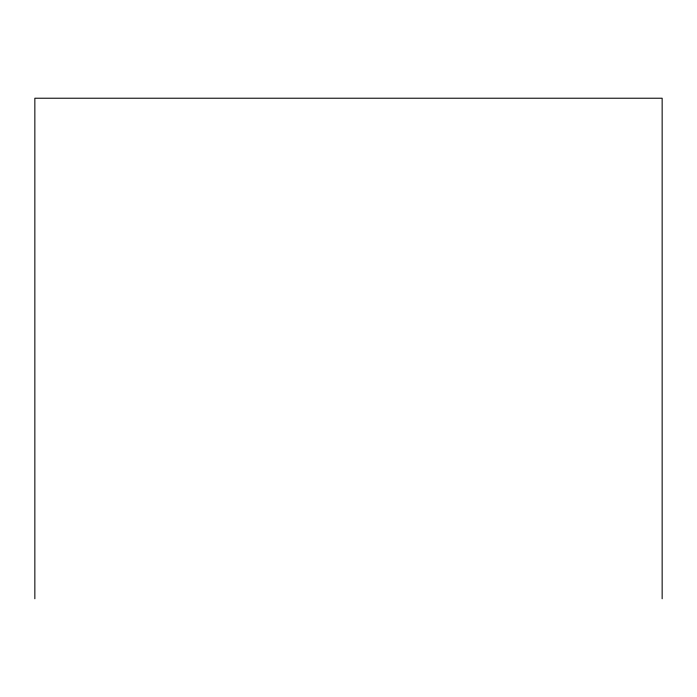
<?xml version="1.0" encoding="UTF-8"?>
<svg xmlns="http://www.w3.org/2000/svg" width="697" height="697" viewBox="0 0 697 697"><rect width="100%" height="100%" fill="white"/><g stroke="black" fill="none" stroke-linecap="round" stroke-linejoin="round"><path stroke-width="1.05" d="M662.15 598.775L662.15 98.225L34.85 98.225L34.85 598.775"/></g></svg>
